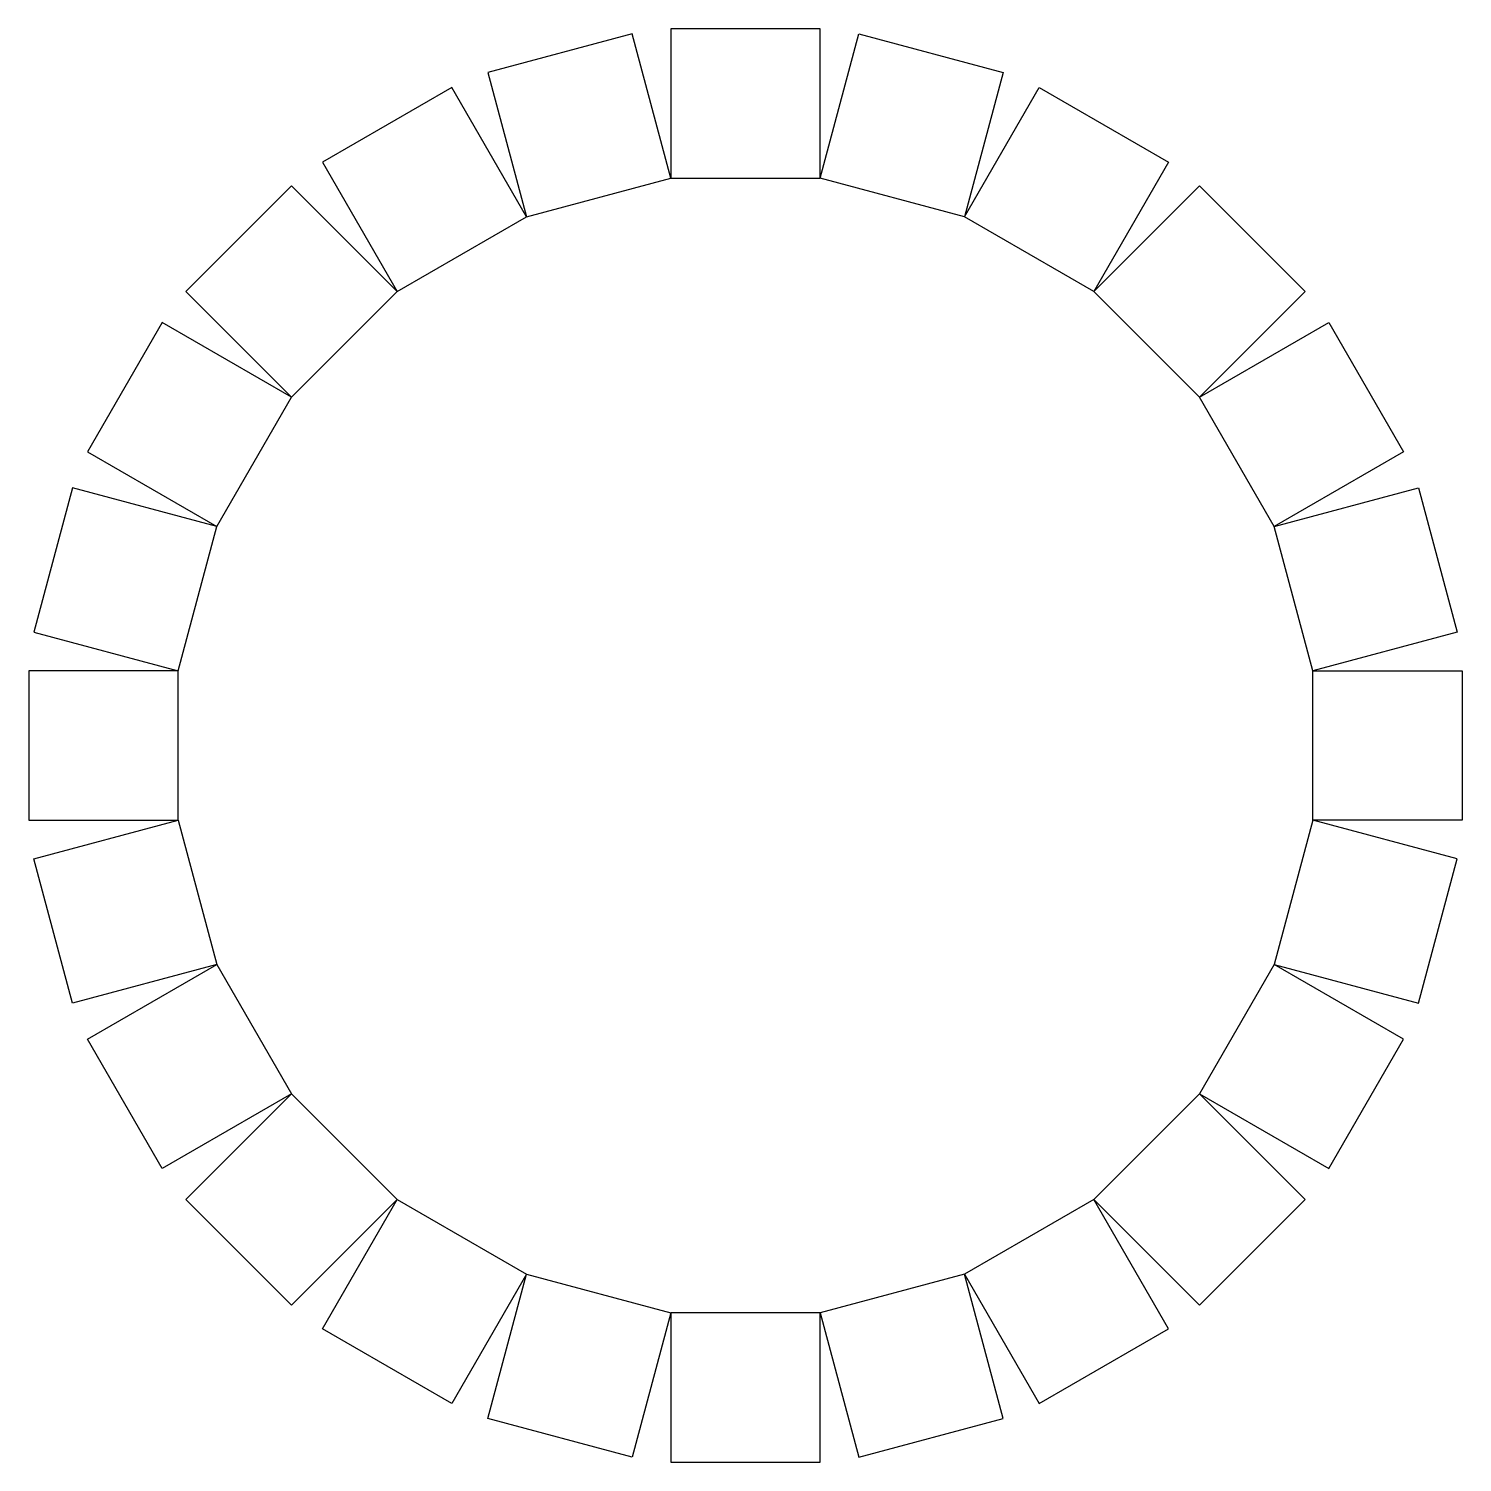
# Model space of a CAD drawing. Header units: centimetres. Extents: x -7.7 to 7.6, y -7.7 to 7.6.
import ezdxf

# ---------------------------------------------------------------- set-up
doc = ezdxf.new("R2010")
doc.units = ezdxf.units.CM
doc.header["$MEASUREMENT"] = 0
doc.layers.add('Layer 1', color=7, linetype='Continuous')

msp = doc.modelspace()

# ---------------------------------------------------------------- linework, layer by layer
at = {"layer": 'Layer 1'}
for points in [[(-0.85004, 5.97284), (0.73746, 5.97284), (0.73746, 7.56034), (-0.85004, 7.56034), (-0.85004, 5.97284)], [(-0.85004, -7.67292), (0.73746, -7.67292), (0.73746, -6.08542), (-0.85004, -6.08542), (-0.85004, -7.67292)]]:
    msp.add_lwpolyline(points, close=True, dxfattribs=at)
for points in [[(-0.85003, 5.97284), (-0.85003, 5.97284), (-2.38344, 5.56196), (-2.38344, 5.56196), (-2.38344, 5.56196), (-2.38344, 5.56196), (-2.79431, 7.09537), (-2.79431, 7.09537), (-2.79431, 7.09537), (-2.79431, 7.09537), (-1.26091, 7.50625), (-1.26091, 7.50625), (-1.26091, 7.50625), (-1.26091, 7.50625), (-0.85003, 5.97284), (-0.85003, 5.97284)], [(0.73746, 5.97284), (0.73746, 5.97284), (2.27087, 5.56197), (2.27087, 5.56197), (2.27087, 5.56197), (2.27087, 5.56197), (2.68174, 7.09538), (2.68174, 7.09538), (2.68174, 7.09538), (2.68174, 7.09538), (1.14833, 7.50625), (1.14833, 7.50625), (1.14833, 7.50625), (1.14833, 7.50625), (0.73746, 5.97284), (0.73746, 5.97284)], [(-2.38345, 5.56197), (-2.38345, 5.56197), (-3.75826, 4.76822), (-3.75826, 4.76822), (-3.75826, 4.76822), (-3.75826, 4.76822), (-4.55201, 6.14304), (-4.55201, 6.14304), (-4.55201, 6.14304), (-4.55201, 6.14304), (-3.1772, 6.93679), (-3.1772, 6.93679), (-3.1772, 6.93679), (-3.1772, 6.93679), (-2.38345, 5.56197), (-2.38345, 5.56197)], [(2.27087, 5.56197), (2.27087, 5.56197), (3.64569, 4.76822), (3.64569, 4.76822), (3.64569, 4.76822), (3.64569, 4.76822), (4.43944, 6.14303), (4.43944, 6.14303), (4.43944, 6.14303), (4.43944, 6.14303), (3.06462, 6.93678), (3.06462, 6.93678), (3.06462, 6.93678), (3.06462, 6.93678), (2.27087, 5.56197), (2.27087, 5.56197)], [(-3.75826, 4.76822), (-3.75826, 4.76822), (-4.88079, 3.64569), (-4.88079, 3.64569), (-4.88079, 3.64569), (-4.88079, 3.64569), (-6.00333, 4.76822), (-6.00333, 4.76822), (-6.00333, 4.76822), (-6.00333, 4.76822), (-4.88079, 5.89075), (-4.88079, 5.89075), (-4.88079, 5.89075), (-4.88079, 5.89075), (-3.75826, 4.76822), (-3.75826, 4.76822)], [(3.64568, 4.76822), (3.64568, 4.76822), (4.76822, 3.64569), (4.76822, 3.64569), (4.76822, 3.64569), (4.76822, 3.64569), (5.89075, 4.76822), (5.89075, 4.76822), (5.89075, 4.76822), (5.89075, 4.76822), (4.76822, 5.89075), (4.76822, 5.89075), (4.76822, 5.89075), (4.76822, 5.89075), (3.64568, 4.76822), (3.64568, 4.76822)], [(-4.88079, 3.64569), (-4.88079, 3.64569), (-5.67454, 2.27087), (-5.67454, 2.27087), (-5.67454, 2.27087), (-5.67454, 2.27087), (-7.04936, 3.06462), (-7.04936, 3.06462), (-7.04936, 3.06462), (-7.04936, 3.06462), (-6.25561, 4.43944), (-6.25561, 4.43944), (-6.25561, 4.43944), (-6.25561, 4.43944), (-4.88079, 3.64569), (-4.88079, 3.64569)], [(4.76821, 3.64569), (4.76821, 3.64569), (5.56196, 2.27087), (5.56196, 2.27087), (5.56196, 2.27087), (5.56196, 2.27087), (6.93678, 3.06462), (6.93678, 3.06462), (6.93678, 3.06462), (6.93678, 3.06462), (6.14303, 4.43944), (6.14303, 4.43944), (6.14303, 4.43944), (6.14303, 4.43944), (4.76821, 3.64569), (4.76821, 3.64569)], [(-5.67455, 2.27087), (-5.67455, 2.27087), (-6.08542, 0.73746), (-6.08542, 0.73746), (-6.08542, 0.73746), (-6.08542, 0.73746), (-7.61883, 1.14834), (-7.61883, 1.14834), (-7.61883, 1.14834), (-7.61883, 1.14834), (-7.20795, 2.68175), (-7.20795, 2.68175), (-7.20795, 2.68175), (-7.20795, 2.68175), (-5.67455, 2.27087), (-5.67455, 2.27087)], [(5.56196, 2.27087), (5.56196, 2.27087), (5.97284, 0.73747), (5.97284, 0.73747), (5.97284, 0.73747), (5.97284, 0.73747), (7.50624, 1.14834), (7.50624, 1.14834), (7.50624, 1.14834), (7.50624, 1.14834), (7.09537, 2.68175), (7.09537, 2.68175), (7.09537, 2.68175), (7.09537, 2.68175), (5.56196, 2.27087), (5.56196, 2.27087)], [(-6.08542, 0.73746), (-6.08542, 0.73746), (-6.08542, -0.85004), (-6.08542, -0.85004), (-6.08542, -0.85004), (-6.08542, -0.85004), (-7.67292, -0.85004), (-7.67292, -0.85004), (-7.67292, -0.85004), (-7.67292, -0.85004), (-7.67292, 0.73746), (-7.67292, 0.73746), (-7.67292, 0.73746), (-7.67292, 0.73746), (-6.08542, 0.73746), (-6.08542, 0.73746)], [(5.97284, 0.73746), (5.97284, 0.73746), (5.97284, -0.85004), (5.97284, -0.85004), (5.97284, -0.85004), (5.97284, -0.85004), (7.56034, -0.85004), (7.56034, -0.85004), (7.56034, -0.85004), (7.56034, -0.85004), (7.56034, 0.73746), (7.56034, 0.73746), (7.56034, 0.73746), (7.56034, 0.73746), (5.97284, 0.73746), (5.97284, 0.73746)], [(-5.67454, -2.38345), (-5.67454, -2.38345), (-6.08541, -0.85004), (-6.08541, -0.85004), (-6.08541, -0.85004), (-6.08541, -0.85004), (-7.61882, -1.26091), (-7.61882, -1.26091), (-7.61882, -1.26091), (-7.61882, -1.26091), (-7.20794, -2.79432), (-7.20794, -2.79432), (-7.20794, -2.79432), (-7.20794, -2.79432), (-5.67454, -2.38345), (-5.67454, -2.38345)], [(5.56196, -2.38344), (5.56196, -2.38344), (5.97284, -0.85004), (5.97284, -0.85004), (5.97284, -0.85004), (5.97284, -0.85004), (7.50625, -1.26091), (7.50625, -1.26091), (7.50625, -1.26091), (7.50625, -1.26091), (7.09537, -2.79432), (7.09537, -2.79432), (7.09537, -2.79432), (7.09537, -2.79432), (5.56196, -2.38344), (5.56196, -2.38344)], [(-4.8808, -3.75826), (-4.8808, -3.75826), (-5.67455, -2.38344), (-5.67455, -2.38344), (-5.67455, -2.38344), (-5.67455, -2.38344), (-7.04936, -3.17719), (-7.04936, -3.17719), (-7.04936, -3.17719), (-7.04936, -3.17719), (-6.25561, -4.55201), (-6.25561, -4.55201), (-6.25561, -4.55201), (-6.25561, -4.55201), (-4.8808, -3.75826), (-4.8808, -3.75826)], [(4.76822, -3.75826), (4.76822, -3.75826), (5.56197, -2.38344), (5.56197, -2.38344), (5.56197, -2.38344), (5.56197, -2.38344), (6.93678, -3.17719), (6.93678, -3.17719), (6.93678, -3.17719), (6.93678, -3.17719), (6.14303, -4.55201), (6.14303, -4.55201), (6.14303, -4.55201), (6.14303, -4.55201), (4.76822, -3.75826), (4.76822, -3.75826)], [(-3.75826, -4.88079), (-3.75826, -4.88079), (-4.88079, -3.75826), (-4.88079, -3.75826), (-4.88079, -3.75826), (-4.88079, -3.75826), (-6.00333, -4.88079), (-6.00333, -4.88079), (-6.00333, -4.88079), (-6.00333, -4.88079), (-4.88079, -6.00332), (-4.88079, -6.00332), (-4.88079, -6.00332), (-4.88079, -6.00332), (-3.75826, -4.88079), (-3.75826, -4.88079)], [(3.64568, -4.88079), (3.64568, -4.88079), (4.76822, -3.75826), (4.76822, -3.75826), (4.76822, -3.75826), (4.76822, -3.75826), (5.89075, -4.88079), (5.89075, -4.88079), (5.89075, -4.88079), (5.89075, -4.88079), (4.76822, -6.00332), (4.76822, -6.00332), (4.76822, -6.00332), (4.76822, -6.00332), (3.64568, -4.88079), (3.64568, -4.88079)], [(-2.38344, -5.67454), (-2.38344, -5.67454), (-3.75826, -4.88079), (-3.75826, -4.88079), (-3.75826, -4.88079), (-3.75826, -4.88079), (-4.55201, -6.25561), (-4.55201, -6.25561), (-4.55201, -6.25561), (-4.55201, -6.25561), (-3.17719, -7.04936), (-3.17719, -7.04936), (-3.17719, -7.04936), (-3.17719, -7.04936), (-2.38344, -5.67454), (-2.38344, -5.67454)], [(2.27087, -5.67454), (2.27087, -5.67454), (3.64568, -4.88079), (3.64568, -4.88079), (3.64568, -4.88079), (3.64568, -4.88079), (4.43943, -6.2556), (4.43943, -6.2556), (4.43943, -6.2556), (4.43943, -6.2556), (3.06462, -7.04935), (3.06462, -7.04935), (3.06462, -7.04935), (3.06462, -7.04935), (2.27087, -5.67454), (2.27087, -5.67454)], [(-0.85004, -6.08542), (-0.85004, -6.08542), (-2.38345, -5.67454), (-2.38345, -5.67454), (-2.38345, -5.67454), (-2.38345, -5.67454), (-2.79432, -7.20795), (-2.79432, -7.20795), (-2.79432, -7.20795), (-2.79432, -7.20795), (-1.26092, -7.61882), (-1.26092, -7.61882), (-1.26092, -7.61882), (-1.26092, -7.61882), (-0.85004, -6.08542), (-0.85004, -6.08542)], [(0.73747, -6.08542), (0.73747, -6.08542), (2.27088, -5.67454), (2.27088, -5.67454), (2.27088, -5.67454), (2.27088, -5.67454), (2.68175, -7.20795), (2.68175, -7.20795), (2.68175, -7.20795), (2.68175, -7.20795), (1.14834, -7.61883), (1.14834, -7.61883), (1.14834, -7.61883), (1.14834, -7.61883), (0.73747, -6.08542), (0.73747, -6.08542)]]:
    msp.add_open_spline(points, degree=3, knots=[0, 0, 0, 0, 0.2, 0.2, 0.2, 0.2, 0.4, 0.4, 0.4, 0.4, 0.6, 0.6, 0.6, 0.6, 1, 1, 1, 1], dxfattribs=at)

doc.saveas('drawing.dxf')
